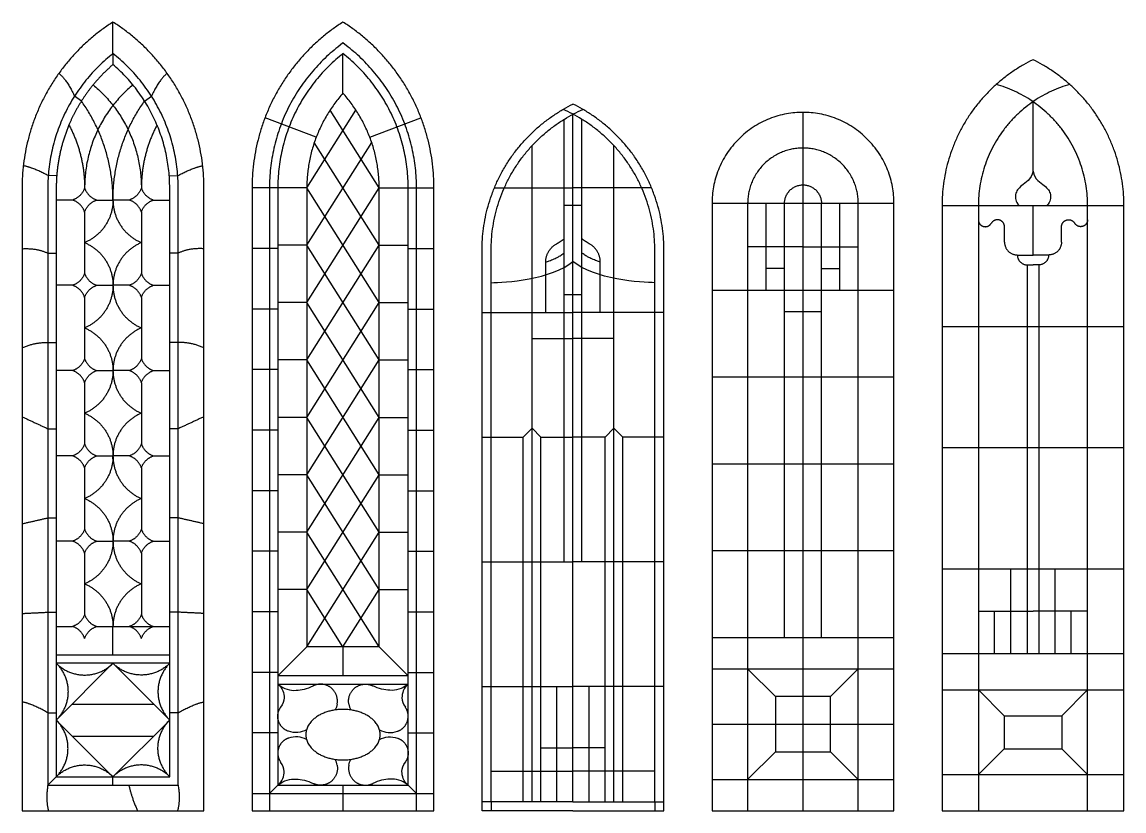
# Model space of a CAD drawing. Header units: millimetres. Extents: x -195 to 160, y -251 to 204.
# Drawn here: x -133.4 to 101.1, y 36 to 203.9 of the extents above; entities that cross this region are included whole.
import ezdxf

# ---------------------------------------------------------------- set-up
doc = ezdxf.new("R2010")
doc.units = ezdxf.units.MM
doc.header["$MEASUREMENT"] = 0
doc.layers.add('Layer 03', color=5, linetype='Continuous')

msp = doc.modelspace()

# ---------------------------------------------------------------- linework, layer by layer
at = {"layer": 'Layer 03'}
for p, q in [((-65.1, 199.41), (-66.2, 198.55)), ((-64, 198.55), (-65.1, 199.41)), ((-120.75, 187.06), (-122.23, 188.08)), ((-107.33, 187.06), (-105.84, 188.08)), ((-70.8, 179.35), (-81.69, 183.51)), ((-59.39, 179.35), (-48.5, 183.51)), ((-18.04, 89.02), (-18.04, 183.17)), ((-14.27, 89.02), (-14.27, 183.17)), ((-126.02, 171.11), (-127.82, 171.18)), ((-102.06, 171.11), (-100.26, 171.18)), ((-126.11, 168.57), (-126.11, 43.26)), ((-101.97, 43.26), (-101.97, 168.57)), ((-78.97, 168.57), (-84.45, 168.57)), ((-80.74, 168.57), (-80.74, 39.68)), ((-72.79, 168.57), (-72.79, 70.91)), ((-57.4, 70.91), (-57.4, 168.57)), ((-51.22, 168.57), (-45.74, 168.57)), ((-49.45, 35.97), (-49.45, 168.57)), ((-32.87, 168.58), (-16.16, 168.58)), ((0.56, 168.58), (-16.16, 168.58)), ((-122.65, 165.99), (-126.11, 165.99)), ((-105.43, 165.99), (-101.97, 165.99)), ((13.43, 165.29), (13.43, 35.97)), ((21.01, 165.29), (21.01, 35.97)), ((44.56, 35.97), (44.56, 165.29)), ((52.14, 35.97), (52.14, 165.29)), ((70.11, 164.83), (70.11, 35.97)), ((93.34, 35.97), (93.34, 164.83)), ((-78.97, 155.68), (-84.45, 155.68)), ((-51.22, 155.68), (-45.74, 155.68)), ((-35.51, 35.97), (-35.51, 155.32)), ((3.2, 35.97), (3.2, 155.32)), ((32.79, 156.05), (21.01, 156.05)), ((32.79, 156.05), (44.56, 156.05)), ((80.5, 152.18), (81.73, 152.18)), ((82.96, 152.18), (81.73, 152.18)), ((-122.65, 147.84), (-126.11, 147.84)), ((-105.43, 147.84), (-101.97, 147.84)), ((-78.97, 142.79), (-84.45, 142.79)), ((-51.22, 142.79), (-45.74, 142.79)), ((36.71, 142.19), (28.86, 142.19)), ((-122.65, 129.69), (-126.11, 129.69)), ((-105.43, 129.69), (-101.97, 129.69)), ((-78.97, 129.9), (-84.45, 129.9)), ((-51.22, 129.9), (-45.74, 129.9)), ((-78.97, 117.01), (-84.45, 117.01)), ((-51.22, 117.01), (-45.74, 117.01)), ((-122.65, 111.54), (-126.11, 111.54)), ((-105.43, 111.54), (-101.97, 111.54)), ((-78.97, 104.12), (-84.45, 104.12)), ((-51.22, 104.12), (-45.74, 104.12)), ((-122.65, 93.39), (-126.11, 93.39)), ((-105.43, 93.39), (-101.97, 93.39)), ((-78.97, 91.23), (-84.45, 91.23)), ((-51.22, 91.23), (-45.74, 91.23)), ((77.04, 69.48), (77.04, 87.52)), ((86.42, 69.48), (86.42, 87.52)), ((-78.97, 78.35), (-84.45, 78.35)), ((-51.22, 78.35), (-45.74, 78.35)), ((73.57, 69.48), (73.57, 78.5)), ((89.88, 69.48), (89.88, 78.5)), ((-126.11, 75.24), (-122.65, 75.24)), ((-117.5, 75.24), (-101.97, 75.24)), ((-57.4, 70.91), (-72.79, 70.91)), ((-126.11, 69.2), (-101.97, 69.2)), ((62.37, 69.48), (101.08, 69.48)), ((13.43, 66.22), (52.14, 66.22)), ((-78.97, 65.46), (-84.45, 65.46)), ((-51.22, 65.46), (-45.74, 65.46)), ((-78.97, 52.57), (-84.45, 52.57)), ((-51.22, 52.57), (-45.74, 52.57)), ((-126.11, 43.26), (-101.97, 43.26)), ((13.43, 42.67), (52.14, 42.67)), ((62.37, 43.71), (101.08, 43.71)), ((-65.1, 41.46), (-65.1, 35.97)), ((-84.45, 39.68), (-45.74, 39.68)), ((-80.74, 39.68), (-80.74, 35.97)), ((-16.16, 35.97), (-35.51, 35.97)), ((-16.16, 35.97), (3.2, 35.97)), ((13.43, 35.97), (52.14, 35.97))]:
    msp.add_line(p, q, dxfattribs=at)
for points in [[(-114.04, 197.15), (-114.04, 194.82)], [(-65.1, 188.71), (-65.1, 197.15)], [(81.73, 172.12), (81.73, 186.91)], [(-72.79, 168.57), (-62.35, 185.13)], [(-57.4, 168.57), (-67.85, 185.13)], [(-16.16, 37.9), (-16.16, 184.25)], [(32.79, 35.97), (32.79, 184.64)], [(-72.79, 156.36), (-58.99, 178.25)], [(-57.4, 156.36), (-71.2, 178.25)], [(-24.87, 37.9), (-24.87, 177.56)], [(-7.44, 37.9), (-7.44, 177.56)], [(-133.39, 168.57), (-133.39, 35.97)], [(-127.91, 168.57), (-127.91, 41.46), (-100.17, 41.46), (-100.17, 168.57)], [(-94.68, 35.97), (-94.68, 168.57)], [(-84.45, 168.57), (-84.45, 35.97)], [(-72.79, 168.57), (-78.97, 168.57)], [(-78.97, 168.57), (-78.97, 41.46), (-51.22, 41.46), (-51.22, 168.57)], [(-57.4, 144.15), (-72.79, 168.57)], [(-72.79, 144.15), (-57.4, 168.57)], [(-57.4, 168.57), (-51.22, 168.57)], [(-45.74, 35.97), (-45.74, 168.57)], [(-117.5, 165.99), (-114.04, 165.99)], [(-110.57, 165.99), (-114.04, 165.99)], [(-14.27, 164.8), (-18.04, 164.8)], [(13.43, 165.29), (52.14, 165.29)], [(24.94, 146.81), (24.94, 165.29)], [(28.86, 72.92), (28.86, 165.29)], [(36.71, 72.92), (36.71, 165.29)], [(40.64, 146.81), (40.64, 165.29)], [(62.37, 164.83), (101.08, 164.83)], [(62.37, 164.83), (62.37, 35.97)], [(81.73, 154.29), (81.73, 164.83)], [(101.08, 35.97), (101.08, 164.83)], [(-120.08, 163.42), (-120.08, 150.41)], [(-108, 163.42), (-108, 150.41)], [(75.67, 157.04), (75.67, 160.27)], [(87.79, 157.04), (87.79, 160.27)], [(-72.79, 156.36), (-78.97, 156.36)], [(-57.4, 131.95), (-72.79, 156.36)], [(-72.79, 131.95), (-57.4, 156.36)], [(-57.4, 156.36), (-51.22, 156.36)], [(-16.16, 37.9), (-33.58, 37.9), (-33.58, 155.32)], [(-16.16, 37.9), (1.27, 37.9), (1.27, 155.32)], [(-127.91, 154.69), (-126.11, 154.69)], [(-100.17, 154.69), (-101.97, 154.69)], [(-21.96, 142.06), (-21.96, 152.78)], [(-10.35, 142.06), (-10.35, 152.78)], [(78.41, 154.29), (81.73, 154.29)], [(85.05, 154.29), (81.73, 154.29)], [(28.86, 151.43), (24.94, 151.43)], [(36.71, 151.43), (40.64, 151.43)], [(80.5, 152.18), (80.5, 69.48)], [(82.96, 152.18), (82.96, 69.48)], [(-117.5, 147.84), (-114.04, 147.84)], [(-110.57, 147.84), (-114.04, 147.84)], [(-14.27, 145.83), (-18.04, 145.83)], [(13.43, 146.81), (52.14, 146.81)], [(-120.08, 145.27), (-120.08, 132.26)], [(-108, 145.27), (-108, 132.26)], [(-72.79, 144.15), (-78.97, 144.15)], [(-57.4, 119.74), (-72.79, 144.15)], [(-72.79, 119.74), (-57.4, 144.15)], [(-57.4, 144.15), (-51.22, 144.15)], [(-35.51, 142.06), (-16.16, 142.06)], [(3.2, 142.06), (-16.16, 142.06)], [(62.37, 139.06), (101.08, 139.06)], [(-24.87, 136.55), (-16.16, 136.55)], [(-7.44, 136.55), (-16.16, 136.55)], [(-127.91, 135.65), (-126.11, 135.65)], [(-100.17, 135.65), (-101.97, 135.65)], [(-72.79, 131.95), (-78.97, 131.95)], [(-57.4, 107.53), (-72.79, 131.95)], [(-72.79, 107.53), (-57.4, 131.95)], [(-57.4, 131.95), (-51.22, 131.95)], [(-117.5, 129.69), (-114.04, 129.69)], [(-110.57, 129.69), (-114.04, 129.69)], [(-120.08, 127.12), (-120.08, 114.11)], [(-108, 127.12), (-108, 114.11)], [(13.43, 128.34), (52.14, 128.34)], [(-72.79, 119.74), (-78.97, 119.74)], [(-57.4, 95.32), (-72.79, 119.74)], [(-72.79, 95.32), (-57.4, 119.74)], [(-57.4, 119.74), (-51.22, 119.74)], [(-127.91, 117.32), (-126.11, 117.32)], [(-100.17, 117.32), (-101.97, 117.32)], [(-26.76, 115.54), (-24.87, 117.43), (-22.98, 115.54)], [(-5.55, 115.54), (-7.44, 117.43), (-9.33, 115.54)], [(-35.51, 115.54), (-26.76, 115.54)], [(-26.76, 37.9), (-26.76, 115.54)], [(-22.98, 115.54), (-16.16, 115.54)], [(-22.98, 37.9), (-22.98, 115.54)], [(-9.33, 115.54), (-16.16, 115.54)], [(-9.33, 37.9), (-9.33, 115.54)], [(3.2, 115.54), (-5.55, 115.54)], [(-5.55, 37.9), (-5.55, 115.54)], [(62.37, 113.29), (101.08, 113.29)], [(-117.5, 111.54), (-114.04, 111.54)], [(-110.57, 111.54), (-114.04, 111.54)], [(-114.04, 110.88), (-114.04, 111.54)], [(-120.08, 108.97), (-120.08, 95.96)], [(-108, 108.97), (-108, 95.96)], [(13.43, 109.87), (52.14, 109.87)], [(-72.79, 107.53), (-78.97, 107.53)], [(-57.4, 83.12), (-72.79, 107.53)], [(-72.79, 83.12), (-57.4, 107.53)], [(-57.4, 107.53), (-51.22, 107.53)], [(-127.91, 98.34), (-126.11, 98.34)], [(-100.17, 98.34), (-101.97, 98.34)], [(-72.79, 95.32), (-78.97, 95.32)], [(-57.4, 70.91), (-72.79, 95.32)], [(-72.79, 70.91), (-57.4, 95.32)], [(-57.4, 95.32), (-51.22, 95.32)], [(-117.5, 93.39), (-114.04, 93.39)], [(-110.57, 93.39), (-114.04, 93.39)], [(-120.08, 90.82), (-120.08, 77.81)], [(-108, 90.82), (-108, 77.81)], [(13.43, 91.39), (52.14, 91.39)], [(-35.51, 89.02), (-16.16, 89.02)], [(3.2, 89.02), (-16.16, 89.02)], [(62.37, 87.52), (101.08, 87.52)], [(-72.79, 83.12), (-78.97, 83.12)], [(-65.1, 70.91), (-72.79, 83.12)], [(-65.1, 70.91), (-57.4, 83.12)], [(-57.4, 83.12), (-51.22, 83.12)], [(-127.91, 78.27), (-126.11, 78.27)], [(-100.17, 78.27), (-101.97, 78.27)], [(70.11, 78.5), (81.73, 78.5)], [(93.34, 78.5), (81.73, 78.5)], [(-114.04, 69.2), (-114.04, 75.24)], [(13.43, 72.92), (52.14, 72.92)], [(-72.79, 70.91), (-78.97, 64.74)], [(-65.1, 70.91), (-65.1, 64.74)], [(-57.4, 70.91), (-51.22, 64.74)], [(-101.97, 67.4), (-126.11, 67.4)], [(26.9, 60.33), (21.01, 66.22)], [(38.67, 60.33), (44.56, 66.22)], [(-51.22, 64.74), (-78.97, 64.74)], [(-78.97, 62.96), (-51.22, 62.96)], [(-35.51, 62.49), (-16.16, 62.49)], [(-19.57, 37.9), (-19.57, 62.49)], [(3.2, 62.49), (-16.16, 62.49)], [(-12.74, 37.9), (-12.74, 62.49)], [(62.37, 61.74), (101.08, 61.74)], [(70.11, 61.74), (75.62, 56.24), (75.62, 49.22)], [(93.34, 61.74), (87.84, 56.24), (87.84, 49.22)], [(-122.71, 58.73), (-105.37, 58.73)], [(-127.91, 56.88), (-126.11, 56.88)], [(-100.17, 56.88), (-101.97, 56.88)], [(13.43, 54.45), (52.14, 54.45)], [(75.62, 56.24), (87.84, 56.24)], [(-122.71, 51.92), (-105.37, 51.92)], [(-22.98, 49.41), (-16.16, 49.41)], [(-9.33, 49.41), (-16.16, 49.41)], [(21.01, 42.67), (26.9, 48.56)], [(44.56, 42.67), (38.67, 48.56)], [(70.11, 43.71), (75.62, 49.22)], [(75.62, 49.22), (87.84, 49.22)], [(93.34, 43.71), (87.84, 49.22)], [(-127.91, 41.46), (-126.11, 43.26)], [(-114.04, 41.46), (-114.04, 43.26)], [(-33.58, 44.46), (-16.16, 44.46)], [(1.27, 44.46), (-16.16, 44.46)], [(-78.97, 41.46), (-80.74, 39.68)], [(-51.22, 41.46), (-49.45, 39.68)], [(-33.58, 37.9), (-35.51, 37.9)], [(-33.58, 37.9), (-33.58, 35.97)], [(1.27, 37.9), (3.2, 37.9)], [(1.27, 37.9), (1.27, 35.97)], [(-133.39, 35.97), (-94.68, 35.97)], [(-84.45, 35.97), (-45.74, 35.97)], [(62.37, 35.97), (101.08, 35.97)]]:
    msp.add_lwpolyline(points, dxfattribs=at)
for points in [[(-114.04, 67.4), (-101.97, 55.33), (-114.04, 43.26), (-126.11, 55.33)], [(26.9, 60.33), (26.9, 48.56), (38.67, 48.56), (38.67, 60.33)]]:
    msp.add_lwpolyline(points, close=True, dxfattribs=at)
for points, weights in [([(-114.04, 203.87), (-133.39, 191.52), (-133.39, 168.57)], [1, 0.87686022149, 1]), ([(-94.68, 168.57), (-94.68, 191.52), (-114.04, 203.87)], [1, 0.87686022149, 1]), ([(-65.1, 203.87), (-84.45, 191.52), (-84.45, 168.57)], [1, 0.87686022149, 1]), ([(-45.74, 168.57), (-45.74, 191.52), (-65.1, 203.87)], [1, 0.87686022149, 1]), ([(-114.04, 197.15), (-127.91, 186.23), (-127.91, 168.57)], [1, 0.899664403717, 1]), ([(-100.17, 168.57), (-100.17, 186.23), (-114.04, 197.15)], [1, 0.899664403717, 1]), ([(-66.2, 198.55), (-80.74, 187.09), (-80.74, 168.57)], [1, 0.899664403717, 1]), ([(-65.1, 197.15), (-78.97, 186.23), (-78.97, 168.57)], [1, 0.899664403717, 1]), ([(-51.22, 168.57), (-51.22, 186.23), (-65.1, 197.15)], [1, 0.899664403717, 1]), ([(-49.45, 168.57), (-49.45, 187.09), (-64, 198.55)], [1, 0.899664403717, 1]), ([(-114.04, 194.82), (-116.34, 192.85), (-118.27, 190.5)], [1, 0.996166368165, 1]), ([(-101.97, 168.57), (-101.97, 184.47), (-114.04, 194.82)], [1, 0.908567926819, 1]), ([(81.73, 195.84), (62.37, 186.38), (62.37, 164.83)], [1, 0.84833877936, 1]), ([(101.08, 164.83), (101.08, 186.38), (81.73, 195.84)], [1, 0.84833877936, 1]), ([(-118.27, 190.5), (-121.46, 186.6), (-123.41, 181.96)], [1, 0.989573288362, 1]), ([(-109.81, 190.5), (-120.08, 181.94), (-120.08, 168.57)], [1, 0.905651822852, 1]), ([(-118.27, 190.5), (-108, 181.94), (-108, 168.57)], [1, 0.905651822852, 1]), ([(89.55, 190.59), (70.11, 185.04), (70.11, 164.83)], [1, 0.798228158547, 1]), ([(93.34, 164.83), (93.34, 185.04), (73.91, 190.59)], [1, 0.798228158547, 1]), ([(-65.1, 188.71), (-72.79, 180.11), (-72.79, 168.57)], [1, 0.934145357688, 1]), ([(-57.4, 168.57), (-57.4, 180.11), (-65.1, 188.71)], [1, 0.934145357688, 1]), ([(-114.04, 165.99), (-114.04, 177.6), (-120.75, 187.06)], [1, 0.952836765556, 1]), ([(-114.04, 165.99), (-114.04, 177.6), (-107.33, 187.06)], [1, 0.952836765556, 1]), ([(-35.51, 155.32), (-35.51, 176.89), (-16.16, 186.41)], [1, 0.848956501124, 1]), ([(-33.58, 155.32), (-33.58, 176.68), (-14.03, 185.28)], [1, 0.837442402812, 1]), ([(1.27, 155.32), (1.27, 176.68), (-18.28, 185.28)], [1, 0.837442402812, 1]), ([(3.2, 155.32), (3.2, 176.89), (-16.16, 186.41)], [1, 0.848956501124, 1]), ([(-123.41, 181.96), (-126.11, 175.54), (-126.11, 168.57)], [1, 0.980298450346, 1]), ([(-123.41, 181.96), (-120.08, 175.68), (-120.08, 168.57)], [1, 0.970343114335, 1]), ([(-104.67, 181.96), (-108, 175.68), (-108, 168.57)], [1, 0.970343114335, 1]), ([(-120.08, 168.57), (-120.71, 166.63), (-122.65, 165.99)], [1, 0.893293573289, 1]), ([(-120.08, 168.57), (-119.44, 166.63), (-117.5, 165.99)], [1, 0.893293573289, 1]), ([(-108, 168.57), (-108.64, 166.63), (-110.57, 165.99)], [1, 0.893293573289, 1]), ([(-108, 168.57), (-107.36, 166.63), (-105.43, 165.99)], [1, 0.893293573289, 1]), ([(-120.08, 163.42), (-120.71, 165.36), (-122.65, 165.99)], [1, 0.893293573289, 1]), ([(-120.08, 163.42), (-119.44, 165.36), (-117.5, 165.99)], [1, 0.893293573289, 1]), ([(-114.04, 165.99), (-114.04, 159.45), (-120.08, 156.92)], [1, 0.83266100421, 1]), ([(-114.04, 165.99), (-114.04, 159.45), (-108, 156.92)], [1, 0.83266100421, 1]), ([(-108, 163.42), (-108.64, 165.36), (-110.57, 165.99)], [1, 0.893293573289, 1]), ([(-108, 163.42), (-107.36, 165.36), (-105.43, 165.99)], [1, 0.893293573289, 1]), ([(-19.77, 156.59), (-18.88, 157.11), (-18.04, 157.72)], [1, 0.998521175945, 1]), ([(-12.54, 156.59), (-13.44, 157.11), (-14.27, 157.72)], [1, 0.998521175945, 1]), ([(-21.96, 152.78), (-21.96, 155.31), (-19.77, 156.59)], [1, 0.866617285606, 1]), ([(-10.35, 152.78), (-10.35, 155.31), (-12.54, 156.59)], [1, 0.866617285606, 1]), ([(75.67, 157.04), (75.67, 154.29), (78.41, 154.29)], [1, 0.707107022841, 1]), ([(87.79, 157.04), (87.79, 154.29), (85.05, 154.29)], [1, 0.707106914889, 1]), ([(78.41, 154.29), (78.41, 152.21), (80.5, 152.18)], [1, 0.711324342395, 1]), ([(85.05, 154.29), (85.05, 152.21), (82.96, 152.18)], [1, 0.711324342395, 1]), ([(-120.08, 150.41), (-120.71, 148.48), (-122.65, 147.84)], [1, 0.893293573289, 1]), ([(-120.08, 150.41), (-119.44, 148.48), (-117.5, 147.84)], [1, 0.893293573289, 1]), ([(-108, 150.41), (-108.64, 148.48), (-110.57, 147.84)], [1, 0.893293573289, 1]), ([(-108, 150.41), (-107.36, 148.48), (-105.43, 147.84)], [1, 0.893293573289, 1]), ([(-120.08, 145.27), (-120.71, 147.2), (-122.65, 147.84)], [1, 0.893293573289, 1]), ([(-120.08, 145.27), (-119.44, 147.2), (-117.5, 147.84)], [1, 0.893293573289, 1]), ([(-108, 145.27), (-108.64, 147.2), (-110.57, 147.84)], [1, 0.893293573289, 1]), ([(-108, 145.27), (-107.36, 147.2), (-105.43, 147.84)], [1, 0.893293573289, 1]), ([(-120.08, 132.26), (-120.71, 130.33), (-122.65, 129.69)], [1, 0.893293573289, 1]), ([(-120.08, 132.26), (-119.44, 130.33), (-117.5, 129.69)], [1, 0.893293573289, 1]), ([(-108, 132.26), (-108.64, 130.33), (-110.57, 129.69)], [1, 0.893293573289, 1]), ([(-108, 132.26), (-107.36, 130.33), (-105.43, 129.69)], [1, 0.893293573289, 1]), ([(-120.08, 127.12), (-120.71, 129.05), (-122.65, 129.69)], [1, 0.893293573289, 1]), ([(-120.08, 127.12), (-119.44, 129.05), (-117.5, 129.69)], [1, 0.893293573289, 1]), ([(-108, 127.12), (-108.64, 129.05), (-110.57, 129.69)], [1, 0.893293573289, 1]), ([(-108, 127.12), (-107.36, 129.05), (-105.43, 129.69)], [1, 0.893293573289, 1]), ([(-120.08, 114.11), (-120.71, 112.18), (-122.65, 111.54)], [1, 0.893293573289, 1]), ([(-120.08, 114.11), (-119.44, 112.18), (-117.5, 111.54)], [1, 0.893293573289, 1]), ([(-108, 114.11), (-108.64, 112.18), (-110.57, 111.54)], [1, 0.893293573289, 1]), ([(-108, 114.11), (-107.36, 112.18), (-105.43, 111.54)], [1, 0.893293573289, 1]), ([(-120.08, 108.97), (-120.71, 110.9), (-122.65, 111.54)], [1, 0.893293573289, 1]), ([(-120.08, 108.97), (-119.44, 110.9), (-117.5, 111.54)], [1, 0.893293573289, 1]), ([(-108, 108.97), (-108.64, 110.9), (-110.57, 111.54)], [1, 0.893293573289, 1]), ([(-108, 108.97), (-107.36, 110.9), (-105.43, 111.54)], [1, 0.893293573289, 1]), ([(-120.08, 95.96), (-120.71, 94.03), (-122.65, 93.39)], [1, 0.893293573289, 1]), ([(-120.08, 95.96), (-119.44, 94.03), (-117.5, 93.39)], [1, 0.893293573289, 1]), ([(-108, 95.96), (-108.64, 94.03), (-110.57, 93.39)], [1, 0.893293573289, 1]), ([(-108, 95.96), (-107.36, 94.03), (-105.43, 93.39)], [1, 0.893293573289, 1]), ([(-120.08, 90.82), (-120.71, 92.75), (-122.65, 93.39)], [1, 0.893293573289, 1]), ([(-120.08, 90.82), (-119.44, 92.75), (-117.5, 93.39)], [1, 0.893293573289, 1]), ([(-108, 90.82), (-108.64, 92.75), (-110.57, 93.39)], [1, 0.893293573289, 1]), ([(-108, 90.82), (-107.36, 92.75), (-105.43, 93.39)], [1, 0.893293573289, 1]), ([(-120.08, 84.31), (-114.04, 81.78), (-114.04, 75.24)], [1, 0.832661204663, 1]), ([(-108, 84.31), (-114.04, 81.78), (-114.04, 75.24)], [1, 0.832661204663, 1]), ([(-120.08, 77.81), (-120.71, 75.87), (-122.65, 75.24)], [1, 0.893293573289, 1]), ([(-120.08, 77.81), (-119.44, 75.87), (-117.5, 75.24)], [1, 0.893293573289, 1]), ([(-108, 77.81), (-108.64, 75.87), (-110.57, 75.24)], [1, 0.893293573289, 1]), ([(-108, 77.81), (-107.36, 75.87), (-105.43, 75.24)], [1, 0.893293573289, 1]), ([(-120.08, 72.66), (-120.71, 74.6), (-122.65, 75.24)], [1, 0.893293573289, 1]), ([(-120.08, 72.66), (-119.44, 74.6), (-117.5, 75.24)], [1, 0.893293573289, 1]), ([(-108, 72.66), (-108.64, 74.6), (-110.57, 75.24)], [1, 0.893293573289, 1]), ([(-108, 72.66), (-107.36, 74.6), (-105.43, 75.24)], [1, 0.893293573289, 1]), ([(-126.11, 67.4), (-120.08, 61.36), (-114.04, 67.4)], [1, 0.707106781186, 1]), ([(-126.11, 67.4), (-120.08, 61.36), (-126.11, 55.33)], [1, 0.707106781186, 1]), ([(-101.97, 67.4), (-108, 61.36), (-114.04, 67.4)], [1, 0.707106781186, 1]), ([(-101.97, 67.4), (-108, 61.36), (-101.97, 55.33)], [1, 0.707106781186, 1]), ([(-126.11, 43.26), (-120.08, 49.29), (-126.11, 55.33)], [1, 0.707106781186, 1]), ([(-101.97, 43.26), (-108, 49.29), (-101.97, 55.33)], [1, 0.707106781186, 1]), ([(-126.11, 43.26), (-120.08, 49.29), (-114.04, 43.26)], [1, 0.707106781186, 1]), ([(-101.97, 43.26), (-108, 49.29), (-114.04, 43.26)], [1, 0.707106781186, 1])]:
    msp.add_rational_spline(points, weights, degree=2, dxfattribs=at)
for points, degree in [([(-114.04, 197.15), (-114.04, 200.51), (-114.04, 203.87)], 2), ([(-125.56, 192.95), (-123.76, 191.53), (-122.23, 188.08)], 2), ([(-102.52, 192.95), (-104.32, 191.53), (-105.84, 188.08)], 2), ([(-127.82, 171.18), (-130.93, 172.84), (-133.13, 173.29)], 2), ([(-100.26, 171.18), (-97.15, 172.84), (-94.95, 173.29)], 2), ([(81.73, 172.12), (81.35, 170.33), (78.93, 169.03), (77.81, 167.31), (77.98, 165.62), (78.76, 164.83)], 3), ([(81.73, 172.12), (82.1, 170.33), (84.53, 169.03), (85.65, 167.31), (85.47, 165.62), (84.7, 164.83)], 3), ([(-133.39, 155.62), (-130.28, 155.81), (-127.91, 154.69)], 2), ([(-94.68, 155.62), (-97.8, 155.81), (-100.17, 154.69)], 2), ([(-33.58, 148.4), (-30.87, 148.4), (-20.45, 149.11), (-16.16, 152.94)], 3), ([(1.27, 148.4), (-1.44, 148.4), (-11.86, 149.11), (-16.16, 152.94)], 3), ([(-133.39, 134.54), (-130.56, 135.78), (-127.91, 135.65)], 2), ([(-94.68, 134.54), (-97.51, 135.78), (-100.17, 135.65)], 2), ([(-133.39, 119.87), (-130.65, 118.59), (-127.91, 117.32)], 2), ([(-94.68, 119.87), (-97.43, 118.59), (-100.17, 117.32)], 2), ([(-133.39, 97.1), (-130.65, 97.72), (-127.91, 98.34)], 2), ([(-94.68, 97.1), (-97.43, 97.72), (-100.17, 98.34)], 2), ([(-133.39, 78), (-130.65, 78.14), (-127.91, 78.27)], 2), ([(-94.68, 78), (-97.43, 78.14), (-100.17, 78.27)], 2), ([(-127.91, 56.88), (-131.12, 58.71), (-133.39, 59.19)], 2), ([(-100.17, 56.88), (-96.96, 58.71), (-94.68, 59.19)], 2), ([(-66.35, 58.7), (-66.42, 58.3), (-66.55, 57.89), (-66.74, 57.47)], 3), ([(-63.85, 58.7), (-63.77, 58.3), (-63.64, 57.89), (-63.46, 57.47)], 3), ([(-72.87, 53.21), (-73.98, 52.63), (-75.41, 52.49), (-76.68, 52.92)], 3), ([(-72.87, 51.2), (-73.98, 51.79), (-75.41, 51.92), (-76.68, 51.49)], 3), ([(-57.32, 53.21), (-56.21, 52.63), (-54.78, 52.49), (-53.52, 52.92)], 3), ([(-57.32, 51.2), (-56.21, 51.79), (-54.78, 51.92), (-53.52, 51.49)], 3), ([(-66.35, 45.71), (-66.42, 46.11), (-66.55, 46.53), (-66.74, 46.95)], 3), ([(-63.85, 45.71), (-63.77, 46.11), (-63.64, 46.53), (-63.46, 46.95)], 3), ([(-127.91, 41.46), (-128.4, 38.24), (-127.75, 35.97)], 2), ([(-110.67, 41.46), (-110.08, 38.82), (-108.8, 35.97)], 2), ([(-100.17, 41.46), (-99.68, 38.24), (-100.32, 35.97)], 2)]:
    msp.add_open_spline(points, degree=degree, dxfattribs=at)
for points, weights, knots in [([(52.14, 165.29), (52.14, 184.64), (32.79, 184.64), (13.43, 184.64), (13.43, 165.29)], [1, 0.707106781187, 1, 0.707106781187, 1], [369.234595, 369.234595, 369.234595, 390.569511, 390.569511, 411.904428, 411.904428, 411.904428]), ([(44.56, 165.29), (44.56, 177.06), (32.79, 177.06), (21.01, 177.06), (21.01, 165.29)], [1, 0.707106781187, 1, 0.707106781187, 1], [90.745282, 90.745282, 90.745282, 112.080198, 112.080198, 133.415114, 133.415114, 133.415114]), ([(28.86, 165.29), (28.86, 169.21), (32.79, 169.21), (36.71, 169.21), (36.71, 165.29)], [1, 0.707106781187, 1, 0.707106781187, 1], [0, 0, 0, 4.326043, 4.326043, 8.652085, 8.652085, 8.652085]), ([(70.11, 161.79), (70.11, 160.67), (71.19, 160.37), (72.28, 160.08), (72.85, 161.04)], [1, 0.794761081671, 1, 0.794761081671, 1], [2.405089, 2.405089, 2.405089, 3.403664, 3.403664, 4.402238, 4.402238, 4.402238]), ([(75.67, 160.27), (75.67, 161.43), (74.55, 161.74), (73.43, 162.04), (72.85, 161.04)], [1, 0.7947609947, 1, 0.7947609947, 1], [0, 0, 0, 1.031054, 1.031054, 2.062107, 2.062107, 2.062107]), ([(87.79, 160.27), (87.79, 161.43), (88.91, 161.74), (90.02, 162.04), (90.61, 161.04)], [1, 0.7947609947, 1, 0.7947609947, 1], [0, 0, 0, 1.031054, 1.031054, 2.062107, 2.062107, 2.062107]), ([(93.34, 161.79), (93.34, 160.67), (92.26, 160.37), (91.18, 160.08), (90.61, 161.04)], [1, 0.794761109056, 1, 0.794761109056, 1], [2.405089, 2.405089, 2.405089, 3.403664, 3.403664, 4.402238, 4.402238, 4.402238]), ([(-120.08, 156.92), (-114.04, 154.39), (-114.04, 147.84), (-114.04, 141.3), (-120.08, 138.77)], [1, 0.832661204663, 1, 0.832661204663, 1], [0, 0, 0, 14.460759, 14.460759, 28.921518, 28.921518, 28.921518]), ([(-108, 156.92), (-114.04, 154.39), (-114.04, 147.84), (-114.04, 141.3), (-108, 138.77)], [1, 0.832661204663, 1, 0.832661204663, 1], [0, 0, 0, 14.460759, 14.460759, 28.921518, 28.921518, 28.921518]), ([(-120.08, 138.77), (-114.04, 136.24), (-114.04, 129.69), (-114.04, 123.15), (-120.08, 120.61)], [1, 0.832661204663, 1, 0.832661204663, 1], [0, 0, 0, 14.460759, 14.460759, 28.921518, 28.921518, 28.921518]), ([(-108, 138.77), (-114.04, 136.24), (-114.04, 129.69), (-114.04, 123.15), (-108, 120.61)], [1, 0.832661204663, 1, 0.832661204663, 1], [0, 0, 0, 14.460759, 14.460759, 28.921518, 28.921518, 28.921518]), ([(-120.08, 120.61), (-114.04, 118.08), (-114.04, 111.54), (-114.04, 104.99), (-120.08, 102.46)], [1, 0.832661204663, 1, 0.832661204663, 1], [0, 0, 0, 14.460759, 14.460759, 28.921518, 28.921518, 28.921518]), ([(-108, 120.61), (-114.04, 118.08), (-114.04, 111.54), (-114.04, 104.99), (-108, 102.46)], [1, 0.832661204663, 1, 0.832661204663, 1], [0, 0, 0, 14.460759, 14.460759, 28.921518, 28.921518, 28.921518]), ([(-120.08, 102.46), (-114.04, 99.93), (-114.04, 93.39), (-114.04, 86.84), (-120.08, 84.31)], [1, 0.832661204663, 1, 0.832661204663, 1], [0, 0, 0, 14.460759, 14.460759, 28.921518, 28.921518, 28.921518]), ([(-108, 102.46), (-114.04, 99.93), (-114.04, 93.39), (-114.04, 86.84), (-108, 84.31)], [1, 0.832661204663, 1, 0.832661204663, 1], [0, 0, 0, 14.460759, 14.460759, 28.921518, 28.921518, 28.921518]), ([(-66.35, 58.7), (-65.93, 60.89), (-67.71, 62.23), (-69.48, 63.58), (-71.48, 62.58)], [1, 0.850187196604, 1, 0.850187196604, 1], [0, 0, 0, 4.989709, 4.989709, 9.979418, 9.979418, 9.979418]), ([(-63.85, 58.7), (-64.26, 60.89), (-62.48, 62.23), (-60.71, 63.58), (-58.72, 62.58)], [1, 0.850187196604, 1, 0.850187196604, 1], [0, 0, 0, 4.989709, 4.989709, 9.979418, 9.979418, 9.979418]), ([(-76.68, 52.92), (-78.27, 53.46), (-78.8, 55.06), (-79.33, 56.65), (-78.37, 58.04)], [1, 0.89529720931, 1, 0.89529720931, 1], [0, 0, 0, 3.903226, 3.903226, 7.806451, 7.806451, 7.806451]), ([(-57.19, 52.21), (-57.19, 46.83), (-65.1, 46.83), (-73.01, 46.83), (-73.01, 52.21), (-73.01, 57.59), (-65.1, 57.59), (-57.19, 57.59), (-57.19, 52.21)], [1, 0.707106781187, 1, 0.707106781187, 1, 0.707106781187, 1, 0.707106781187, 1], [0, 0, 0, 1.570796, 1.570796, 3.141593, 3.141593, 4.712389, 4.712389, 6.283185, 6.283185, 6.283185]), ([(-53.52, 52.92), (-51.92, 53.46), (-51.4, 55.06), (-50.87, 56.65), (-51.82, 58.04)], [1, 0.89529720931, 1, 0.89529720931, 1], [0, 0, 0, 3.903226, 3.903226, 7.806451, 7.806451, 7.806451]), ([(-76.68, 51.49), (-78.27, 50.95), (-78.8, 49.36), (-79.33, 47.76), (-78.37, 46.38)], [1, 0.89529720931, 1, 0.89529720931, 1], [0, 0, 0, 3.903226, 3.903226, 7.806451, 7.806451, 7.806451]), ([(-53.52, 51.49), (-51.92, 50.95), (-51.4, 49.36), (-50.87, 47.76), (-51.82, 46.38)], [1, 0.89529720931, 1, 0.89529720931, 1], [0, 0, 0, 3.903226, 3.903226, 7.806451, 7.806451, 7.806451]), ([(-66.35, 45.71), (-65.93, 43.53), (-67.71, 42.18), (-69.48, 40.84), (-71.48, 41.83)], [1, 0.850187196604, 1, 0.850187196604, 1], [0, 0, 0, 4.989709, 4.989709, 9.979418, 9.979418, 9.979418]), ([(-63.85, 45.71), (-64.26, 43.53), (-62.48, 42.18), (-60.71, 40.84), (-58.72, 41.83)], [1, 0.850187196604, 1, 0.850187196604, 1], [0, 0, 0, 4.989709, 4.989709, 9.979418, 9.979418, 9.979418])]:
    msp.add_rational_spline(points, weights, degree=2, knots=knots, dxfattribs=at)
for points, knots in [([(-21.96, 152.78), (-21.71, 152.86), (-21.11, 153.07), (-20.21, 153.44), (-19.3, 153.88), (-18.63, 154.29), (-18.23, 154.58), (-18.08, 154.7), (-18.04, 154.73)], [10.750095, 10.750095, 10.750095, 10.750095, 11.476356, 12.486687, 13.416205, 14.246585, 14.619749, 14.764815, 14.764815, 14.764815, 14.764815]), ([(-10.35, 152.78), (-10.6, 152.86), (-11.2, 153.07), (-12.1, 153.44), (-13.01, 153.88), (-13.68, 154.29), (-14.08, 154.58), (-14.23, 154.7), (-14.27, 154.73)], [10.750095, 10.750095, 10.750095, 10.750095, 11.476356, 12.486687, 13.416205, 14.246585, 14.619749, 14.764815, 14.764815, 14.764815, 14.764815]), ([(-78.97, 62.96), (-77.51, 61.83), (-75.46, 61.38), (-72.68, 61.99), (-71.48, 62.58)], [0, 0, 0, 0, 5.925045, 10.903141, 10.903141, 10.903141, 10.903141]), ([(-78.97, 62.96), (-77.98, 62.2), (-77.35, 60.09), (-77.88, 58.74), (-78.37, 58.04)], [0, 0, 0, 0, 4.874076, 8.50444, 8.50444, 8.50444, 8.50444]), ([(-51.22, 62.96), (-52.68, 61.83), (-54.74, 61.38), (-57.52, 61.99), (-58.72, 62.58)], [0, 0, 0, 0, 5.925045, 10.903141, 10.903141, 10.903141, 10.903141]), ([(-51.22, 62.96), (-52.21, 62.2), (-52.84, 60.09), (-52.31, 58.74), (-51.82, 58.04)], [0, 0, 0, 0, 4.874076, 8.50444, 8.50444, 8.50444, 8.50444]), ([(-78.97, 41.46), (-77.98, 42.22), (-77.35, 44.33), (-77.88, 45.67), (-78.37, 46.38)], [0, 0, 0, 0, 4.874076, 8.50444, 8.50444, 8.50444, 8.50444]), ([(-51.22, 41.46), (-52.21, 42.22), (-52.84, 44.33), (-52.31, 45.67), (-51.82, 46.38)], [0, 0, 0, 0, 4.874076, 8.50444, 8.50444, 8.50444, 8.50444]), ([(-78.97, 41.46), (-77.51, 42.58), (-75.46, 43.03), (-72.68, 42.43), (-71.48, 41.83)], [0, 0, 0, 0, 5.925045, 10.903141, 10.903141, 10.903141, 10.903141]), ([(-51.22, 41.46), (-52.68, 42.58), (-54.74, 43.03), (-57.52, 42.43), (-58.72, 41.83)], [0, 0, 0, 0, 5.925045, 10.903141, 10.903141, 10.903141, 10.903141])]:
    msp.add_open_spline(points, degree=3, knots=knots, dxfattribs=at)

doc.saveas('drawing.dxf')
